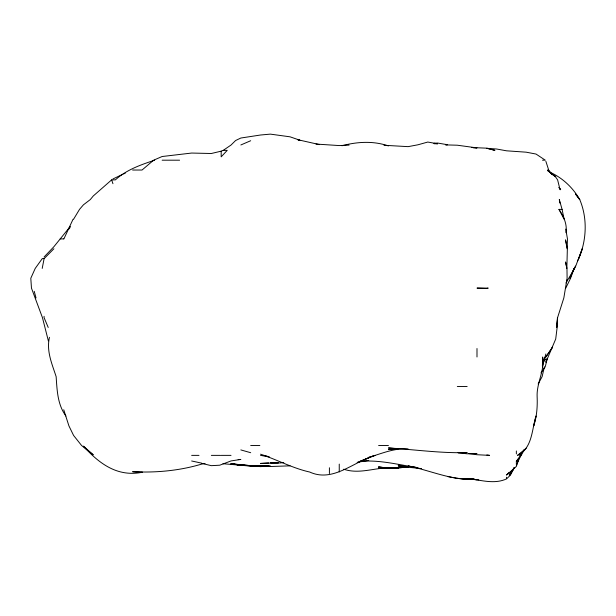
<?xml version="1.0" encoding="UTF-8"?>
<svg xmlns="http://www.w3.org/2000/svg" width="616" height="616" viewBox="0 0 616 616"><rect width="100%" height="100%" fill="white"/><g stroke="black" fill="none" stroke-linecap="round" stroke-linejoin="round"><path stroke-width="0.92" d="M542.396 365.927L542.658 356.98C544.844 370.516 536.605 382.798 537.121 396.334C537.545 406.283 536.898 416.354 533.718 425.856L536.028 416.016C531.716 429.729 532.509 448.186 517.532 455.37L526.187 448.217L519.665 455.37L521.167 453.099M565.758 229.067L567.459 238.908L567.144 248.749L565.55 239.87L567.351 248.749L566.836 268.422L565.55 261.969L566.974 268.422L567.105 278.263L563.84 297.944L557.58 317.625L557.141 327.458L555.709 339.023L545.868 362.247L547.023 358.735M557.457 317.625L556.687 327.458L557.58 317.625M49.457 337.298C46.215 351.105 52.029 363.864 56.141 376.661C57.088 390.251 57.465 404.589 65.935 416.016M566.004 232.717C567.328 224.255 563.64 216.216 558.974 209.386L562.092 209.386L564.117 219.227M42.204 268.422L44.067 258.828M547.216 358.758L545.229 366.82L540.994 372.873M544.398 366.82L542.111 376.661L538.145 384.038M542.373 366.82L545.868 353.984M518.726 458.951L516.354 466.435L506.514 475.052L509.139 472.426M578.755 258.589C586.671 240.094 587.602 218.21 579.741 199.553C572.88 187.618 562.554 177.878 549.972 172.195M578.647 258.589L582.297 248.749L575.39 266.967L565.988 282.975M575.39 266.081L569.785 278.263L574.104 268.422L570.578 278.263L565.55 288.511M63.879 238.908L73.065 219.227M516.354 465.211L520.897 455.37L516.354 461.222L516.354 464.472M511.334 471.771L509.786 475.052L514.499 467.482M524.131 449.634L521.244 455.37L516.354 461.222M514.229 467.675L510.487 475.052L506.514 478.909C493.924 484.7 480.18 479.825 467.151 478.447L474.312 479.371C451.351 480.426 430.184 470.385 408.115 465.966L417.956 467.729C398.714 464.818 379.402 459.544 359.813 461.415M577.492 260.968L578.332 259.382M543.505 360.26L545.329 356.98L544.182 358.497M73.581 219.227L79.51 209.386L83.422 204.835L90.321 199.553L93.262 195.98L111.635 179.872L115.377 179.872C126.396 169.8 140.787 164.788 154.685 160.191M514.352 467.482L509.155 475.052L514.691 467.482M68.884 229.067L70.062 227.55M70.37 226.365L53.908 246.693L44.067 257.011M44.16 258.589L53.908 248.749M543.204 361.646L545.868 359.059L543.181 361.646M132.617 170.031L142.034 170.031L153.623 160.191L162.139 156.51L191.653 153.053L211.334 153.5L221.175 151.166L223.238 150.358L231.015 145.053L235.62 140.517L240.848 138.023L260.53 135.012L270.37 134.126L290.051 136.821L299.884 140.225L298.098 140.009M112.944 178.963L122.776 174.274M123.6 173.92L125.241 173.219M240.848 144.968L250.689 140.733M368.761 460.429L357.134 462.316M203.28 463.602C180.503 470.663 156.387 472.926 132.617 471.717L142.458 472.218C117.556 477.392 99.13 463.625 83.422 446.138L93.262 454.839L81.605 445.53L73.581 435.443L68.907 425.856L63.741 409.763M341.926 145.746C357.265 141.734 373.196 140.702 388.442 145.938M408.115 466.574L398.283 468.198L378.601 467.498L383.968 467.752M396.488 448.741L388.442 449.38L398.283 448.818L388.442 447.955C414.699 449.541 440.848 453.391 467.151 452.614L458.212 452.683M268.584 466.019L260.53 466.643L231.015 463.802L240.848 465.211L231.015 463.756L240.848 465.265L250.689 465.634L231.015 463.802M386.648 467.837C372.326 468.622 357.927 474.097 343.713 469.2M400.962 467.12L407.222 466.643M283.784 462.524L280.211 462.978L270.37 462.762L278.417 462.77M268.584 462.909L260.53 463.44L278.417 462.839M238.169 459.598L240.848 459.421L231.015 460.937L219.735 465.211L211.334 465.665L201.494 463.34M265.896 466.019L250.689 466.12L222.961 463.717M434.057 143.251L437.637 143.051L447.478 144.714L445.684 144.891L457.318 145.214L476.992 147.902L473.419 147.809M384.861 467.867L378.601 468.168L388.442 467.968L385.755 467.837M349.087 145.106L339.247 145.569L315.985 144.059M290.051 465.842L270.37 466.512L250.689 466.043L270.37 466.081L256.949 466.012M398.283 467.321L408.115 467.005L398.283 465.935L408.115 467.128L398.283 465.211L408.115 467.251L421.537 468.583M471.625 147.524L486.833 148.179L494.933 150.358L486.833 148.294L496.673 149.018L506.514 150.812L526.187 152.183L536.028 154.054L545.306 160.191L542.48 160.191M408.115 448.918C394.371 447.909 381.65 453.568 368.761 457.38L375.075 455.37L358.92 461.854L368.761 457.734C349.896 465.103 331 481.827 309.725 472.041C292.562 468.222 277.123 459.705 260.53 454.185M478.786 479.849L457.318 478.339L447.478 476.53M474.312 479.132L467.151 479.225L457.318 478.324M383.968 145.268L408.115 146.647L417.956 144.791L427.797 142.05L437.637 143.805L434.057 143.728M223.238 150.358L227.235 150.358L221.175 156.857L221.175 151.166M162.139 160.191L179.602 160.191M60.168 238.908L63.741 238.908M44.067 258.589L42.281 258.589L35.22 268.422L30.8 278.263L31.462 288.103L42.442 317.625L48.364 340.879M457.318 386.494L467.151 386.494M250.689 445.53L259.852 445.53M378.601 445.53L388.442 445.53M191.653 455.37L198.999 455.37M211.334 455.37L220.49 455.37M221.175 455.37L231.015 455.37M474.312 479.248L467.151 479.21L476.992 479.71M472.518 453.499L476.992 453.584L467.151 453.8L458.212 452.791M201.494 463.571L205.074 463.656M252.483 465.996L260.53 466.458L253.376 466.019M250.689 465.858L240.848 465.088M298.098 139.778L319.565 144.621M468.945 453.645L476.992 454.724L489.597 455.37L486.833 454.985M260.53 455.37L269.477 456.949M191.653 460.984L201.494 463.109M263.879 455.37L267.59 456.364M240.848 449.919L250.689 452.706M559.02 187.611L560.675 189.713L559.02 187.449M551.936 174.574L548.694 170.031L545.868 161.323M548.417 171.548L547.416 170.031L555.709 177.146L557.611 179.872L560.052 189.713M549.672 172.495L548.255 170.031L548.956 171.672M558.974 209.386L563.694 218.41M48.225 327.458L44.067 317.625L44.067 316.324M111.635 179.872L112.944 183.707M562.092 209.386L559.297 199.553L559.921 203.126M34.227 291.306L36.021 297.944M516.354 450.966L516.354 453.877M506.514 477.223L506.514 478.563M476.992 348.517L476.992 356.98M339.247 464.094L339.247 471.948M329.406 467.76L329.406 473.558M567.29 279.849L566.42 281.427L567.29 279.833M552.56 347.139L545.868 356.98L552.583 347.139M488.034 288.103L486.833 288.519L476.992 288.103L488.034 288.103M398.283 468.098L388.442 468.229L378.601 466.89L388.442 468.229L398.283 468.098M555.709 176.569L550.411 173.05L555.709 176.569M579.741 199.553L575.39 193.847L579.702 199.553"/></g></svg>
